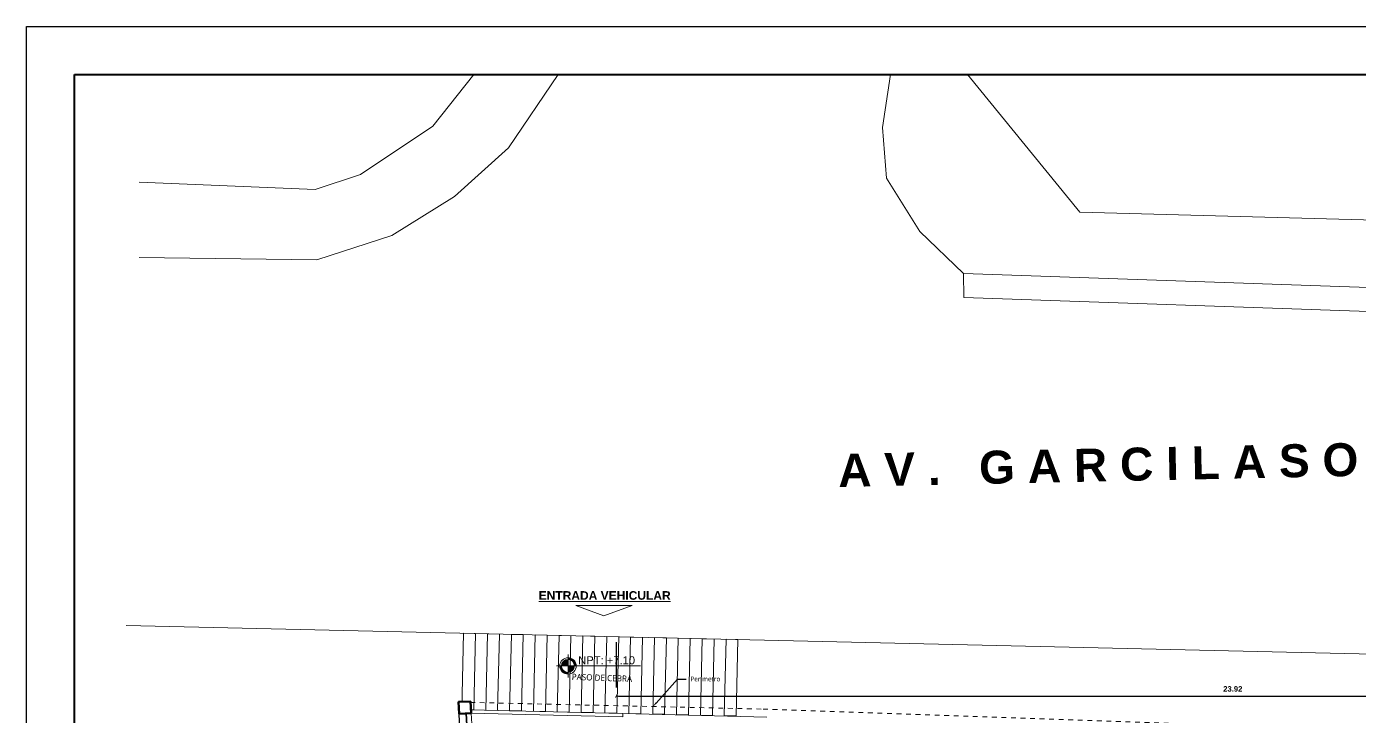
# Model space of a CAD drawing. Header units: millimetres. Extents: x 1 to 121, y 0 to 90.
# Drawn here: x 0.76 to 28.68, y 75.5 to 89.95 of the extents above; entities that cross this region are included whole.
import ezdxf
from ezdxf import colors
from ezdxf.entities.mleader import LeaderData, LeaderLine
from ezdxf.math import Vec2, Vec3

# ---------------------------------------------------------------- set-up
doc = ezdxf.new("R2010")
doc.units = ezdxf.units.MM
doc.set_wipeout_variables(frame=1)
doc.linetypes.add('DASHED2', pattern=[0.375, 0.25, -0.125])
for name, color, linetype, lineweight in [('0_Pluma_Nº__1', 253, 'Continuous', 9), ('BUZON', 152, 'Continuous', 35), ('COLUMNAS 50', 32, 'Continuous', 70), ('GRAFO 0 BLANCO', 7, 'Continuous', 0), ('GRAFO 3', 22, 'Continuous', 30), ('GRAFO01', 7, 'Continuous', 0), ('letras sr', 7, 'Continuous', 5), ('NOMBRES_Pen_No__7', 7, 'Continuous', 35), ('PISTA', 1, 'Continuous', 5), ('Proyeccciones', 1, 'DASHED2', 18), ('Separador de bike pintado', 8, 'Continuous', 0), ('TEXTO 100', 7, 'Continuous', 20), ('VEREDA', 1, 'Continuous', 5)]:
    doc.layers.add(name, color=color, linetype=linetype, lineweight=lineweight)
doc.layers.add('JUNTAS - SUCUY', color=7, linetype='Continuous')
doc.styles.add('Generales', font='trebuc.ttf', dxfattribs={"height": 0.1})
doc.styles.add('GENERATED_STYLE_1', font='arialbd.ttf')
doc.styles.add('JOS', font='arial.ttf', dxfattribs={"height": 1})
doc.styles.add('Santa Rosa 1 50', font='trebuc.ttf')
doc.dimstyles.new('GENERATED_STYLE__3', dxfattribs={"dimtxt": 0.1149999976158142, "dimasz": 0.0475, "dimexe": 0.18, "dimexo": 1.635402348125854, "dimgap": 0.09, "dimtad": 1, "dimzin": 0, "dimdsep": 46, "dimtxsty": 'GENERATED_STYLE_1', "dimblk": 'ARROWHEAD_2', "dimblk1": 'ARROWHEAD_2', "dimblk2": 'ARROWHEAD_2', "dimcen": 0.09, "dimclrd": 256, "dimclre": 256, "dimclrt": 256, "dimadec": 0, "dimazin": 0, "dimtfac": 1, "dimtdec": 4, "dimtmove": 0, "dimatfit": 3, "dimfxl": 1, "dimtolj": 1, "dimtzin": 0, "dimarcsym": 0})

# ---------------------------------------------------------------- blocks, each defined once
blk = doc.blocks.new('*U236')
at = {"lineweight": 40}
blk.add_wipeout([(0.02608514052229083, 0.24863540665788086), (0.27472054718017347, 0.2225502661355927), (0.24863540665788975, -0.02608514052227573), (7.105427357601002e-15, 1.2434497875801753e-14)], dxfattribs=at).dxf.layer = 'JUNTAS - SUCUY'
at = {"layer": 'COLUMNAS 50'}
blk.add_lwpolyline([(0.02608514052228877, 0.2486354066578862), (0.274720547180175, 0.2225502661355974), (0.2486354066578862, -0.02608514052228877), (0, 0)], close=True, dxfattribs=at)
blk = doc.blocks.new('ARROWHEAD_2')
at = {"color": 0, "linetype": 'Continuous', "lineweight": 0}
for p, q in [((0, 0), (-1, 0)), ((-0.3781315, -0.655), (0.3781315, 0.655))]:
    blk.add_line(p, q, dxfattribs=at)
blk = doc.blocks.new('*D954')
at = {"layer": '0_Pluma_Nº__1', "color": 251, "lineweight": -2, "true_color": 0x6a6a6a, "transparency": 16777216}
for p, q in [((13.11306267313623, 77.05241383204047), (13.11306267313623, 76.1051531547397)), ((37.0333843900367, 75.78213876937643), (37.0333843900367, 76.1051531547397)), ((13.16056267313623, 75.92515315473969), (36.9858843900367, 75.92515315473969))]:
    blk.add_line(p, q, dxfattribs=at)
at = {"layer": 'Defpoints', "color": 0, "lineweight": 50, "transparency": 16777216}
for p in [(37.0333843900367, 75.92515315473969), (13.11306267313623, 75.41701148391462), (37.0333843900367, 74.14673642125058)]:
    blk.add_point(p, dxfattribs=at)
at = {"layer": '0_Pluma_Nº__1', "color": 251, "lineweight": -2, "true_color": 0x6a6a6a, "transparency": 16777216, "xscale": 0.0475, "yscale": 0.0475, "zscale": 0.0475, "rotation": 180}
blk.add_blockref('ARROWHEAD_2', (13.11306267313623, 75.92515315473969), dxfattribs=at)
at = {"layer": '0_Pluma_Nº__1', "color": 251, "lineweight": -2, "true_color": 0x6a6a6a, "transparency": 16777216, "xscale": 0.0475, "yscale": 0.0475, "zscale": 0.0475}
blk.add_blockref('ARROWHEAD_2', (37.0333843900367, 75.92515315473969), dxfattribs=at)
at = {"layer": '0_Pluma_Nº__1', "color": 251, "lineweight": 50, "true_color": 0x6a6a6a, "transparency": 16777216, "insert": (26.0323952053277, 76.07390826948338), "char_height": 0.1149999976158142, "attachment_point": 5, "style": 'GENERATED_STYLE_1'}
blk.add_mtext('\\A1;23.92', dxfattribs=at)

msp = doc.modelspace()

# ---------------------------------------------------------------- hatches: boundary and pattern name
at = {"layer": 'TEXTO 100', "ltscale": 1.3}
msp.add_hatch(color=256, dxfattribs=at).paths.add_polyline_path([(11.96615574105402, 76.55690570572389), (11.93130890388335, 76.55690570572389, 0.4163528812831421), (12.10397316491856, 76.38549706915055), (12.10397316491856, 76.4203450713139, -0.4168992925091289)])
h = msp.add_hatch(color=256, dxfattribs=at)
edge = h.paths.add_edge_path()
edge.add_line((12.23928847077826, 76.55690570356816), (12.10272210594292, 76.55690570572395))
edge.add_line((12.10272210594286, 76.55690570572389), (12.10272210594286, 76.42033934115838))
edge.add_arc((12.10272210715652, 76.55690570572389), 0.1365663645655446, 269.9999994913017, 359.9999990956475)
edge = h.paths.add_edge_path()
edge.add_arc((12.10272210688692, 76.55690570356816), 0.1365663667210984, 90.00000039565423, 180)
edge.add_line((11.96615574110859, 76.55690570356816), (12.10272210594394, 76.55690570572395))
edge.add_line((12.10272210594286, 76.55690570572389), (12.10272210594286, 76.6934720702894))
edge = h.paths.add_edge_path()
edge.add_line((12.10272210594286, 76.72831890531253), (12.10272210594286, 76.6934720702894))
edge.add_arc((12.10272210500102, 76.55690570356816), 0.1365663667210984, 0, 89.99999960434582, ccw=False)
edge.add_line((12.23928847077826, 76.55690570356816), (12.27413530795769, 76.55690570572395))
edge.add_arc((12.10272210715652, 76.55690570572389), 0.1714132008012404, 0, 90.00000040528428)

# ---------------------------------------------------------------- linework, layer by layer
at = {"lineweight": 0}
for p, q in [((12.26362416776215, 77.82363596363808), (13.45025188380703, 77.82363596363808)), ((12.85693802578459, 77.60874900992877), (12.26362416776215, 77.82363596363808)), ((13.45025188380703, 77.82363596363808), (12.85693802578459, 77.60874900992877)), ((10.061013677949, 75.56451627624777), (13.2507924685183, 75.48718002020324)), ((10.06271033087813, 75.63449571157587), (13.25248913185157, 75.55715945527908)), ((13.25079247892238, 75.48718001995098), (13.25248913185151, 75.55715945527908)), ((13.25248913185148, 75.55715945527783), (16.27226342721201, 75.4839449619126))]:
    msp.add_line(p, q, dxfattribs=at)
at = {"color": 7}
msp.add_lwpolyline([(0.759748490889308, 89.95252482639307), (120.7597484908893, 89.95252482639307), (120.7597484908893, -0.04747517360692655), (0.759748490889308, -0.04747517360692655), (0.759748490889308, 89.95252482639307)], dxfattribs=at)
at = {"color": 7, "lineweight": 40}
msp.add_lwpolyline([(1.759748490889308, 88.95252482639307), (119.7597484908893, 88.95252482639307), (119.7597484908893, 0.9525248263930735), (1.759748490889308, 0.9525248263930735)], close=True, dxfattribs=at)
at = {"layer": 'BUZON'}
msp.add_lwpolyline([(10.12072165858353, 72.81310571445232), (9.9725103819884, 75.55910888673341)], dxfattribs=at)
at = {"layer": 'GRAFO 0 BLANCO', "color": 7}
msp.add_line((10.72520782503909, 58.75403582130357), (9.809246540906429, 75.72462434644154), dxfattribs=at)
at = {"layer": 'GRAFO 3', "color": 7, "linetype": 'Continuous'}
for p, q in [((10.72521592388938, 58.83007276114424), (9.809254640230336, 75.80066128692391)), ((10.87535035480323, 58.83162714064156), (9.968028488064704, 75.64214777678944))]:
    msp.add_line(p, q, dxfattribs=at)
at = {"layer": 'PISTA', "color": 7}
for p, q in [((10.1276495066469, 88.95252482639307), (9.273954804614789, 87.86440313569656)), ((10.85415552665808, 87.41425817170344), (11.89420712859447, 88.95252482639307)), ((18.69440194970844, 87.8403579921268), (18.85783758142135, 88.95252482639307)), ((20.47641141712957, 88.95252482639307), (22.82802765819673, 86.06741581289296)), ((9.273954804614789, 87.86440313569656), (7.752778591836091, 86.85108493286549)), ((18.69440194970844, 87.8403579921268), (18.7746415673044, 86.7743854336909)), ((9.725247566315659, 86.39263979411331), (10.85415552665808, 87.41425817170344)), ((7.752778591836091, 86.85108493286549), (6.803809108962355, 86.53876968762773)), ((6.803809108962355, 86.53876968762773), (3.115343719425027, 86.69420558660826)), ((18.7746415673044, 86.7743854336909), (19.47690844051021, 85.6600255589455)), ((8.413761847558362, 85.57696817348975), (9.725247566315659, 86.39263979411331)), ((22.82802765819673, 86.06741581289296), (61.45538993513749, 85.01908492211723)), ((6.840935507417498, 85.06893030724703), (8.413761847558362, 85.57696817348975)), ((19.47690844051021, 85.6600255589455), (20.38826756934014, 84.77831332938146)), ((3.115343719425027, 85.11646751052447), (6.840935507417498, 85.06893030724703)), ((20.38826756934014, 84.77831332938146), (23.82739694669232, 84.66003793838505)), ((20.38826756934014, 84.77831332938146), (20.39679222798264, 84.2795626308289)), ((23.82739694669232, 84.66003793838505), (30.40044135919516, 84.43027430714906)), ((20.39679222798264, 84.2795626308289), (30.38297122954481, 83.93049138559283))]:
    msp.add_line(p, q, dxfattribs=at)
at = {"layer": 'Proyeccciones', "linetype": 'DASHED2', "lineweight": 9, "ltscale": 0.4}
msp.add_line((34.47837257180169, 75.01526212739205), (16.1534612299798, 75.65362635183592), dxfattribs=at)
at = {"layer": 'Proyeccciones', "linetype": 'DASHED2', "lineweight": 9, "ltscale": 0.4, "flags": 128}
msp.add_lwpolyline([(16.1534612299798, 75.65362635183592), (10.06009014096247, 75.7919232153786)], dxfattribs=at)
at = {"layer": 'Separador de bike pintado'}
for points in [[(9.87893811061872, 75.64192245293245), (9.915911771741378, 77.2414951902916), (10.16584501148105, 77.2357180549705), (10.12887135035845, 75.63614531761135)], [(10.3788045912421, 75.63036819220162), (10.41577825236476, 77.22994092956077), (10.66571149210444, 77.22416379423967), (10.62873783098183, 75.62459105688055)], [(10.87867107186548, 75.61881393147081), (10.91564473298814, 77.21838666882994), (11.16557797272782, 77.21260953350884), (11.12860431160522, 75.61303679614971)], [(11.37853755289007, 75.6072596618946), (11.41551121361152, 77.2068324080991), (11.66544445335126, 77.20105527277804), (11.62847079262986, 75.60148252657353)], [(11.87840403391471, 75.59570539231845), (11.9153776956029, 77.19527813666389), (12.16531093534269, 77.18950100134285), (12.12833727365444, 75.58992825699741)], [(12.37827051488557, 75.58415112284561), (12.41524417492133, 77.1837238663316), (12.66517741466106, 77.17794673101054), (12.62820375462536, 75.57837398752451)], [(12.87813699591015, 75.57259685326943), (12.91511065669789, 77.17216959530947), (13.16504389643762, 77.1663924599884), (13.12807023564994, 75.56681971794836)], [(13.37800347693479, 75.56104258369331), (13.41497713782991, 77.16061532552675), (13.66491037756964, 77.15483819020565), (13.62793671667453, 75.55526544837221)], [(13.87786995790566, 75.54948831422041), (13.91484361800775, 77.14906105354197), (14.16477685774743, 77.1432839182209), (14.12780319764545, 75.54371117889929)], [(14.37773643808345, 75.53793404223566), (14.41471009818554, 77.13750678155722), (14.66464333792521, 77.13172964623612), (14.62766967782323, 75.53215690691451)], [(14.87760291841013, 75.526379776693), (14.91457657851223, 77.12595251601456), (15.1645098182519, 77.12017538069347), (15.12753615814992, 75.52060264137188)], [(15.37746939866238, 75.51482550792932), (15.41444305876448, 77.11439824725088), (15.66437629850415, 77.10862111192978), (15.62740263840217, 75.50904837260816)]]:
    msp.add_lwpolyline(points, close=True, dxfattribs=at)
at = {"layer": 'TEXTO 100', "ltscale": 1.3}
msp.add_lwpolyline([(11.86195417615983, 76.55690570572389), (13.62329146505095, 76.55690570572389), (12.10397316491856, 76.55690570572389), (12.10397316491856, 76.79892469151949), (12.10397316491856, 76.314886715617)], dxfattribs=at)
for radius in [0.1714132020600502, 0.1365663648891934]:
    msp.add_circle((12.10272210594286, 76.55690570572389), radius, dxfattribs=at)
at = {"layer": 'VEREDA', "color": 7}
msp.add_line((2.845199410670602, 77.40491737370928), (51.72665958600631, 76.27503654030778), dxfattribs=at)

# ---------------------------------------------------------------- texts
at = {"layer": 'GRAFO01', "style": 'JOS'}
msp.add_text('NPT: +7.10', height=0.1676861308392562, rotation=8.129192432571328e-09, dxfattribs=at).set_placement((12.31645820561556, 76.5912254666608))
at = {"layer": 'letras sr', "insert": (9.941743685148253, 78.12321026148274), "char_height": 0.18, "attachment_point": 1, "style": 'Santa Rosa 1 50'}
msp.add_mtext_dynamic_manual_height_columns('\\pxqc;{\\fSwis721 Ex BT|b1|i0|c0|p34;\\LENTRADA VEHICULAR}', width=5.859027216789514, gutter_width=1, heights=[0], dxfattribs=at)
at = {"layer": 'letras sr', "insert": (12.79448389606102, 76.37390607115614), "char_height": 0.13, "width": 2.474158290710257, "attachment_point": 2, "rotation": 357.99674688400756, "style": 'Generales'}
msp.add_mtext(' PASO DE CEBRA', dxfattribs=at)
at = {"layer": 'NOMBRES_Pen_No__7', "style": 'GENERATED_STYLE_1'}
msp.add_text('A V .   G A R C I L A S O', height=0.6920424633563987, rotation=1.232626634500321, dxfattribs=at).set_placement((17.76966730387812, 80.30423664280232))

# ---------------------------------------------------------------- dimensions: what is measured, and where the dimension line sits
at = {"layer": '0_Pluma_Nº__1', "color": 30, "lineweight": 50, "true_color": 0xf8991e}
dim = msp.add_linear_dim(base=(37.0333843900367, 75.92515315473969), p1=(13.11306267313623, 75.41701148391462), p2=(37.0333843900367, 74.14673642125058), dimstyle='GENERATED_STYLE__3', dxfattribs=at)
dim.commit()
dim.dimension.update_dxf_attribs({"geometry": '*D954', "text_midpoint": (26.0323952053277, 75.92515315473969), "dimtype": 160})

# ---------------------------------------------------------------- leaders
at = {"layer": 'letras sr'}
ml = msp.add_multileader_mtext('Standard', dxfattribs=at)
ml.set_content('{\\H0.86957x;Perímetro}', color=256, style='Generales')
ml.set_leader_properties()
ml.build(insert=Vec2(0, 0))
ml.multileader.update_dxf_attribs({"text_right_attachment_type": 6, "dogleg_length": 0.36, "arrow_head_size": 0.1})
ctx = ml.context
ctx.base_point, ctx.char_height, ctx.arrow_head_size, ctx.landing_gap_size, ctx.plane_origin, ctx.plane_x_axis, ctx.plane_y_axis = Vec3(14.57740621899716, 76.27566385722103), 0.115, 0.1, 0.09, Vec3(14.20041211983677, 76.51616543052626), Vec3(1, -4.898587196589413e-16), Vec3(4.898587196589413e-16, 1)
ctx.right_attachment = 6
notes = []
notes.append((ctx, [(0, (1, 1, 0), (14.39478884886535, 76.27566385722103), (1, -4.898587196589414e-16), 0.1826173701318089, [(0, [(13.88146900637539, 75.70519212617128)], 0, [])])]))
ctx.mtext.insert, ctx.mtext.text_direction, ctx.mtext.rotation, ctx.mtext.width, ctx.mtext.flow_direction = Vec3(14.66740621899716, 76.33383726159813), Vec3(1, -4.898587196589413e-16), 6.283185307179585, 0.7034901582668454, 5
for ctx, leaders in notes:
    for number, flags, end, landing, length, lines in leaders:
        leader = LeaderData()
        leader.index, (leader.has_last_leader_line, leader.has_dogleg_vector, leader.attachment_direction) = number, flags
        leader.last_leader_point, leader.dogleg_vector, leader.dogleg_length = Vec3(end), Vec3(landing), length
        for number, points, colour, breaks in lines:
            line = LeaderLine()
            line.index, line.vertices, line.color, line.breaks = number, Vec3.list(points), colors.encode_raw_color(colour), breaks
            leader.lines.append(line)
        ctx.leaders.append(leader)

# ---------------------------------------------------------------- next in the draw order: block references
at = {"layer": 'JUNTAS - SUCUY', "color": 2, "lineweight": 40, "xscale": -1, "rotation": 177.1002786268903}
msp.add_blockref('*U236', (9.809254640245342, 75.80066128498655), dxfattribs=at)

# ---------------------------------------------------------------- next in the draw order: linework, layer by layer
at = {"lineweight": 0}
msp.add_line((10.07236504470481, 75.5644983855608), (10.2827921459935, 72.52929870550243), dxfattribs=at)

doc.saveas('drawing.dxf')
